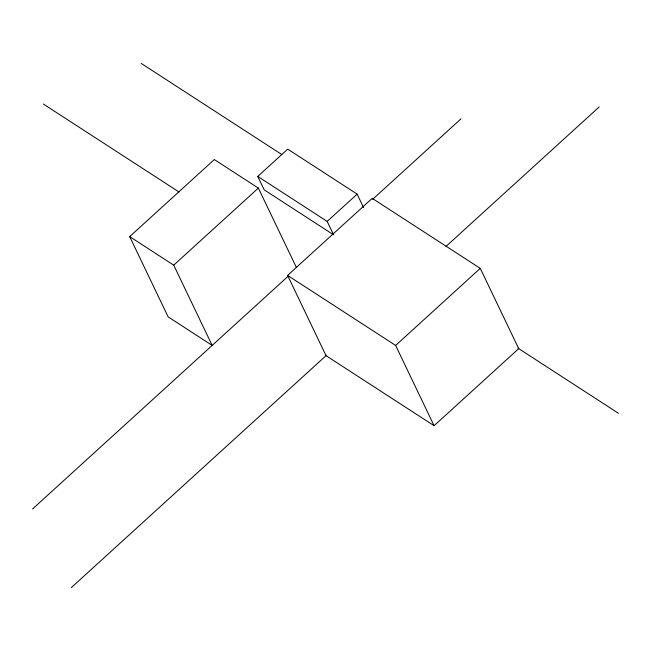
<?xml version="1.0" encoding="UTF-8"?>
<svg xmlns="http://www.w3.org/2000/svg" width="651" height="651" viewBox="0 0 651 651"><rect width="100%" height="100%" fill="white"/><g stroke="black" fill="none" stroke-linecap="round" stroke-linejoin="round"><path stroke-width="0.98" d="M129.687 236.614L173.719 265.152L212.177 345.421L168.145 316.874L129.687 236.614L214.325 159.544L258.357 188.09L296.368 267.439M257.763 176.413L327.176 221.413L333.613 234.84L264.2 189.84L257.763 176.413L287.726 149.128L357.147 194.128L363.575 207.555M173.719 265.152L258.357 188.09M327.176 221.413L357.147 194.128M287.587 275.397L372.217 198.335L480.267 268.375L518.725 348.643L434.087 425.705L326.037 355.658L287.587 275.397L395.637 345.445L434.087 425.705M32.55 508.984L287.823 276.537M372.551 199.377L461.038 118.799M71.333 587.593L326.59 355.161M445.968 246.452L599.18 106.943M395.637 345.445L480.267 268.375M141.218 63.407L281.785 154.531M517.968 348.147L618.45 413.287M43.357 104.038L179.041 192.004"/></g></svg>
